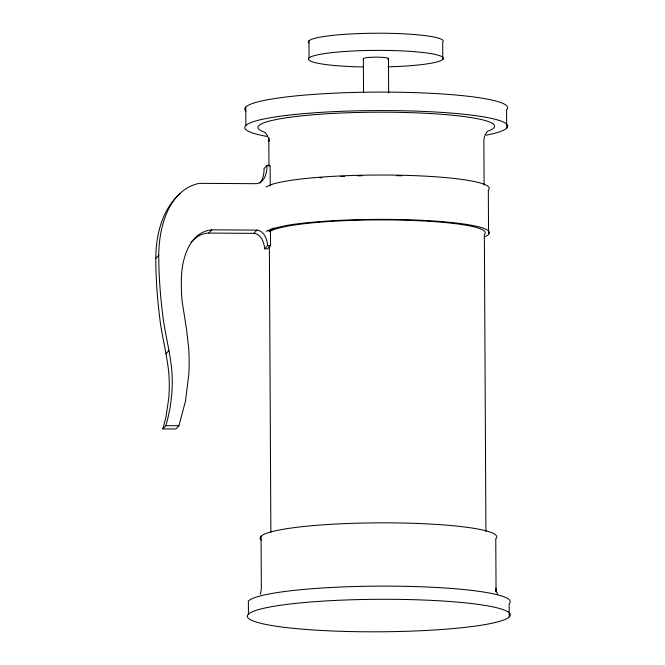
<?xml version="1.0" encoding="UTF-8"?>
<svg xmlns="http://www.w3.org/2000/svg" width="665" height="665" viewBox="0 0 665 665"><rect width="100%" height="100%" fill="white"/><g stroke="black" fill="none" stroke-linecap="round" stroke-linejoin="round"><path stroke-width="1" d="M270.239 185.951L270.131 165.386L267.014 165.369C267.214 172.451 264.712 182.759 256.333 183.69L199.176 183.349C168.245 190.04 158.927 227.679 158.727 255.185A480.496 474.843 36.1 0 0 162.343 311.428C164.238 330.929 169.775 349.857 171.711 369.333A157.223 155.377 36.1 0 1 171.711 395.093L170.124 407.712L167.497 419.839L165.818 425.65L162.85 428.892L175.942 428.975L178.91 425.733L185.502 401.07L188.785 374.653A213.216 210.705 36.1 0 0 188.636 347.629L186.616 329.857L182.119 301.228A192.542 190.281 36.1 0 1 181.512 275.692C182.351 257.305 190.248 231.761 211.794 229.841L256.873 230.115C264.171 230.805 267.097 239.292 267.646 245.585L264.678 248.826C264.138 242.534 261.212 234.055 253.905 233.357L208.827 233.082C201.803 233.107 195.493 237.131 191.046 242.326M162.85 428.892L165.967 417.096L168.744 398.343A157.223 155.377 36.1 0 0 168.744 372.575C166.815 353.098 161.263 334.171 159.376 314.67A480.496 474.843 36.1 0 1 155.776 258.427C155.984 235.036 161.919 209.359 180.331 193.465M484.552 135.959L483.862 140.091L484.095 184.995M260.348 594.261L261.345 589.473L261.071 536.223M266.042 186.965L272.376 184.213A112.626 13.923 -0.3 0 1 405.293 175.344A112.626 13.923 -0.3 0 1 488.318 190.14L488.551 234.487M266.266 231.312L272.608 228.569L287.197 225.335A112.626 13.923 -0.3 0 1 427.878 220.63A112.626 13.923 -0.3 0 1 484.727 236.74M485.093 134.671L487.528 131.288M260.073 183.133C263.124 178.976 264.155 173.681 264.047 168.611L267.014 165.369M155.76 258.427L158.727 255.185M208.827 233.082L211.794 229.841M253.905 233.357L256.873 230.115M165.967 353.714L168.935 350.472M270.48 231.204L270.555 245.601L267.588 248.843L264.678 248.826M268.826 231.337L274.022 228.253M267.646 245.585L270.555 245.601M165.818 425.65L178.91 425.733M265.177 132.543L267.646 135.901M497.761 594.352L496.406 591.385L495.924 588.151L496.057 591.966L495.774 538.708A118.303 14.622 -0.3 0 0 377.936 522.848A118.303 14.622 -0.3 0 0 261.195 540.038M268.195 137.19L268.926 141.312L268.81 137.813L268.959 166.383M506.68 128.204L506.58 109.733A131.462 16.251 -0.3 0 0 375.634 92.111A131.462 16.251 -0.3 0 0 245.917 111.213M509.24 616.929A131.462 16.251 -0.3 0 0 328.02 600.819A131.462 16.251 -0.3 0 0 299.233 628.89A131.462 16.251 -0.3 0 0 509.24 616.929L509.166 603.754A131.462 16.251 -0.3 0 0 395.384 586.173A131.462 16.251 -0.3 0 0 248.361 600.994L248.427 614.161M485.916 531.335L484.361 234.446A108.395 13.4 -0.3 0 0 392.275 219.965A108.395 13.4 -0.3 0 0 269.807 231.728M442.782 59.426L442.69 42.269A67.406 8.329 -0.3 0 0 375.55 33.225A67.406 8.329 -0.3 0 0 309.034 43.026M388.476 58.844L388.651 92.975M363.356 58.578L363.531 92.709M308.959 40.848L309.05 58.005M269.375 245.659L270.871 532.175M245.767 106.974L245.867 125.444M363.314 66.966A67.406 8.329 -0.3 0 1 319.857 54.38A67.406 8.329 -0.3 0 1 432.242 53.848A67.406 8.329 -0.3 0 1 388.044 66.849M319.973 177.821A108.395 13.4 -0.3 0 1 322.01 177.663M340.555 176.499A108.395 13.4 -0.3 0 1 344.561 176.316M357.878 175.851A108.395 13.4 -0.3 0 1 362.001 175.751M396.498 175.676A108.395 13.4 -0.3 0 1 401.66 175.793M264.703 132.26A118.303 14.622 -0.3 0 1 375.783 112.202A118.303 14.622 -0.3 0 1 488.168 130.997M267.579 136.525A131.462 16.251 -0.3 0 1 289.051 115.111A131.462 16.251 -0.3 0 1 462.674 114.131A131.462 16.251 -0.3 0 1 485.575 135.286M363.373 58.985A12.66 1.563 -0.3 0 1 377.521 57.157A12.66 1.563 -0.3 0 1 387.637 59.243"/></g></svg>
